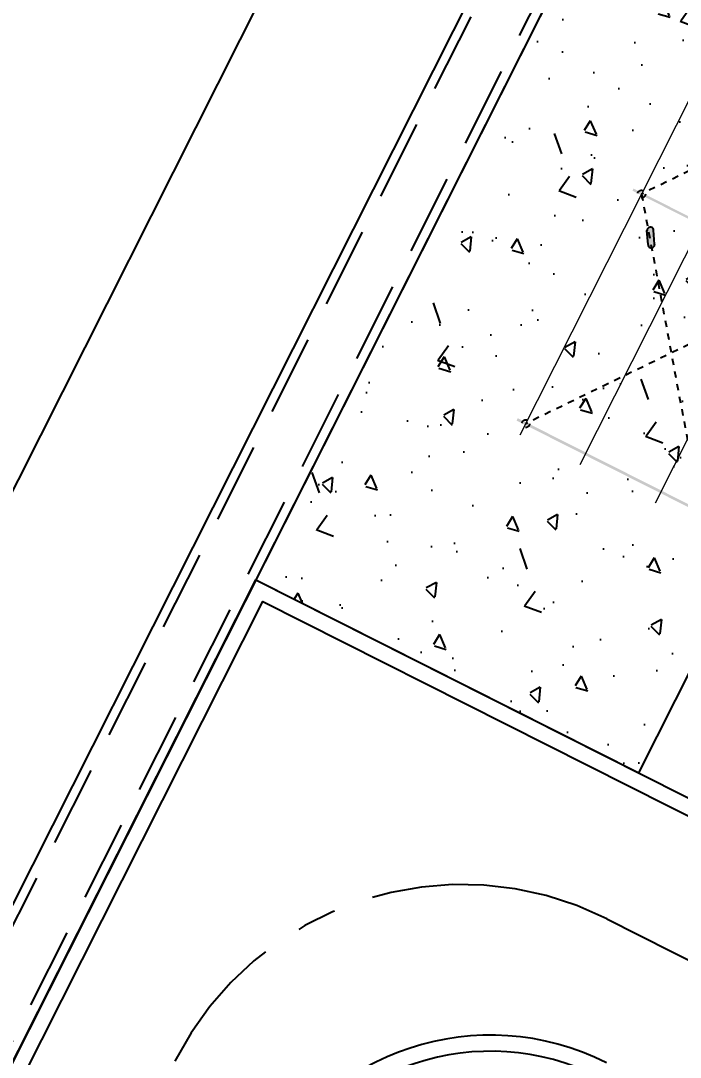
# Model space of a CAD drawing. Header units: metres. Extents: x 0 to 547597, y 0 to 1844684.
# Drawn here: x 543395.59 to 543405.85, y 1844559.36 to 1844575.48 of the extents above; entities that cross this region are included whole.
import ezdxf

# ---------------------------------------------------------------- set-up
doc = ezdxf.new("R2010")
doc.units = ezdxf.units.M
for name, pattern in [('CENTER2', [1.125, 0.75, -0.125, 0.125, -0.125]), ('DASHED2', [0.375, 0.25, -0.125]), ('HIDDEN', [0.375, 0.25, -0.125]), ('HIDDEN2', [0.1875, 0.125, -0.0625])]:
    doc.linetypes.add(name, pattern=pattern)
for name, color, linetype in [('5_Thep', 4, 'Continuous'), ('6_Tim', 6, 'CENTER2'), ('DUONGOTO', 3, 'Continuous'), ('Hangrao', 6, 'FENCELINE2'), ('Muongcap', 11, 'Continuous'), ('MuongcapTL', 8, 'HIDDEN2'), ('PDF_2', 4, 'Continuous'), ('PDF_4', 5, 'Continuous'), ('PDF_6', 3, 'Continuous')]:
    doc.layers.add(name, color=color, linetype=linetype)
doc.layers.add('Dut', color=2, linetype='HIDDEN', lineweight=25)
doc.styles.add('VNA', font='hoatbif.shx', dxfattribs={"width": 0.8})
doc.linetypes.add('FENCELINE2', pattern='A,0.25,-0.1,[132,ltypeshp.shx,S=0.1,R=0,X=-0.1,Y=0],-0.1,1', length=1.45)

# ---------------------------------------------------------------- blocks, each defined once
blk = doc.blocks.new('A$C466f05b6')
at = {"layer": 'PDF_2'}
for points in [[(226.4502905963454, 5442.603213086491), (184.887530829059, 5442.603213086491), (184.887530829059, 442.6032130864915), (226.4502905963454, 442.6032130864915)], [(4224.787780205719, 5442.603213086491), (4187.381296415115, 5442.603213086491), (4187.381296415115, 442.6032130864915), (4224.787780205719, 442.6032130864915)], [(8227.281545791775, 5442.603213086491), (8185.718786024489, 5442.603213086491), (8185.718786024489, 442.6032130864915), (8227.281545791775, 442.6032130864915)]]:
    blk.add_hatch(color=256, dxfattribs=at).paths.add_polyline_path(points)
at = {"layer": 'PDF_4'}
h = blk.add_hatch(color=256, dxfattribs=at)
h.paths.add_polyline_path([(1078.48686582502, 4964.631475763163), (1066.018037894741, 4985.412855646806), (1045.236658011097, 5002.037959553534), (1011.986450197408, 5014.506787483813), (933.0172066397499, 5039.444443344139), (866.5167910119053, 5060.225823227782), (837.4228591748979, 5068.538375181146), (812.4852033145726, 5072.694651157944), (808.3289273378905, 5068.538375181146), (787.5475474542473, 5060.225823227782), (775.0787195239682, 5039.444443344139), (770.9224435472861, 5014.506787483813), (783.3912714775652, 4989.569131623488), (804.1726513612084, 4977.100303693209), (916.3921027327888, 4939.693819902721), (982.8925183604006, 4914.756164042396), (1016.14272617409, 4906.443612088915), (1045.236658011097, 4906.443612088915), (1061.861761918059, 4914.756164042396), (1078.48686582502, 4939.693819902721)])
h.paths.add_polyline_path([(887.2981708955485, 5002.037959553534), (902.8842058081646, 4995.803545588627), (849.891687105177, 5014.506787483813)], flags=0)
h = blk.add_hatch(color=256, dxfattribs=at)
h.paths.add_polyline_path([(5002.011387853185, 4972.944027716527), (4964.604904062813, 4985.412855646806), (4923.042144295527, 4997.881683576852), (4894.779467653716, 5007.856745921075), (4931.354696248891, 4997.881683576852)])
h.paths.add_polyline_path([(5076.824355434394, 4948.006371856201), (5080.980631411076, 4972.944027716527), (5068.511803480797, 4997.881683576852), (5047.730423597153, 5010.350511507131), (4935.510972225806, 5047.756995297619), (4869.010556598194, 5068.538375181146), (4835.760348784272, 5081.007203111425), (4806.666416947264, 5081.007203111425), (4790.041313040303, 5068.538375181146), (4773.416209133342, 5047.756995297619), (4773.416209133342, 5022.819339437177), (4785.885037063621, 4997.881683576852), (4806.666416947264, 4985.412855646806), (4839.916624760954, 4972.944027716527), (4918.885868318845, 4948.006371856201), (4985.386283946456, 4927.224991972558), (5014.480215783464, 4914.756164042396), (5043.574147620471, 4914.756164042396), (5064.355527504114, 4927.224991972558)], flags=0)
for points in [[(1024.455278127687, 3933.875033535296), (1061.861761918059, 3946.343861465575), (1082.643141801702, 3958.812689395621), (1095.111969731981, 3983.750345255947), (1090.955693755299, 4008.688001116388), (1078.48686582502, 4029.469381000032), (1057.705485941377, 4037.781932953512), (1053.549209964694, 4041.938208930194), (1028.611554104369, 4037.781932953512), (999.5176222671289, 4029.469381000032), (933.0172066397499, 4008.688001116388), (854.047963081859, 3983.750345255947), (820.7977552681696, 3971.2815173259), (795.8600994076114, 3954.656413418939), (787.5475474542473, 3933.875033535296), (787.5475474542473, 3908.937377674971), (800.0163753845263, 3883.999721814645), (820.7977552681696, 3875.687169861281), (849.891687105177, 3875.687169861281), (883.1418949188665, 3883.999721814645), (945.4860345697962, 3908.937377674971)], [(4780.394043430919, 1044.815682908404), (4879.105597878108, 1104.56215007382), (4862.480493971379, 1121.187253980665), (4862.480493971379, 1125.343529957463), (4837.542838110821, 1129.499805934262), (4816.761458227178, 1125.343529957463), (4812.605182250496, 1121.187253980665), (4783.511250413489, 1104.56215007382), (4625.57276329794, 1008.967802609201), (4604.791383414296, 988.1864227255573), (4600.635107437614, 963.2487668651156), (4608.947659390979, 938.3111110047903), (4625.57276329794, 921.6860070979455), (4650.510419158265, 913.373455144465), (4671.291799041908, 921.6860070979455), (4675.44807501859, 921.6860070979455), (4704.542006855831, 938.3111110047903), (4741.948490646202, 963.2487668651156), (4862.480493971379, 1038.061734446208), (4883.261873855023, 1054.686838353169), (4887.418149831705, 1079.624494213494), (4879.105597878108, 1104.56215007382), (4841.699114087736, 1079.624494213494), (4800.13635432045, 1054.686838353169)]]:
    blk.add_hatch(color=256, dxfattribs=at).paths.add_polyline_path(points)
h = blk.add_hatch(color=256, dxfattribs=at)
h.paths.add_polyline_path([(4864.854280621279, 3925.562481581932), (4927.660228714114, 3944.034819256281), (4902.260764411883, 3933.875033535296)])
h.paths.add_polyline_path([(4960.128914549248, 3955.295840492239), (4981.230007969541, 3962.96896537242), (5014.480215783464, 3971.2815173259)], flags=0)
h.paths.add_polyline_path([(4947.979800155852, 3896.468549744808), (5026.949043713743, 3925.562481581932), (5060.199251527432, 3933.875033535296), (5080.980631411076, 3950.500137442257), (5093.449459341122, 3971.2815173259), (5093.449459341122, 4000.375449162908), (5076.824355434394, 4021.156829046551), (5056.04297555075, 4029.469381000032), (5056.04297555075, 4033.625656976714), (5031.105319690425, 4029.469381000032), (4997.855111876503, 4021.156829046551), (4931.354696248891, 4000.375449162908), (4856.541728667915, 3971.2815173259), (4819.13524487731, 3962.96896537242), (4798.353864993667, 3946.343861465575), (4785.885037063621, 3925.562481581932), (4785.885037063621, 3896.468549744808), (4802.510140970582, 3875.687169861281), (4823.291520854225, 3867.374617907684), (4823.291520854225, 3863.218341931002), (4852.385452691233, 3867.374617907684), (4881.47938452824, 3875.687169861281)], flags=0)
h = blk.add_hatch(color=256, dxfattribs=at)
h.paths.add_polyline_path([(970.4236904301215, 3077.68218232994), (974.5799664068036, 3102.619838190381), (970.4236904301215, 3127.557494050707), (953.7985865231603, 3148.33887393435), (833.2665831982158, 3218.99556553876), (791.7038234309293, 3243.933221399086), (762.6098915939219, 3260.55832530593), (758.4536156172398, 3264.714601282612), (737.6722357335966, 3268.870877259411), (712.7345798732713, 3264.714601282612), (712.7345798732713, 3260.55832530593), (696.1094759663101, 3243.933221399086), (687.796924012946, 3218.99556553876), (696.1094759663101, 3194.057909678319), (712.7345798732713, 3177.432805771474), (833.2665831982158, 3102.619838190381), (874.8293429655023, 3077.68218232994), (899.7669988258276, 3061.057078423211), (903.9232748025097, 3061.057078423211), (924.7046546861529, 3052.744526469614), (949.6423105464783, 3061.057078423211)])
h.paths.add_polyline_path([(878.1106134734582, 3134.120035066502), (808.3289273378905, 3177.432805771474), (779.2349955008831, 3194.057909678319), (737.6722357335966, 3218.99556553876), (858.2042390585411, 3148.33887393435)], flags=0)
h = blk.add_hatch(color=256, dxfattribs=at)
h.paths.add_polyline_path([(4968.761180039495, 3085.994734283537), (4977.073731992859, 3110.932390143862), (4968.761180039495, 3135.870046004187), (4952.136076132534, 3156.651425887831), (4831.60407280759, 3231.464393468807), (4790.041313040303, 3256.402049329132), (4765.103657179978, 3273.027153236093), (4760.947381203296, 3273.027153236093), (4740.166001319652, 3277.183429212775), (4715.228345459327, 3273.027153236093), (4694.446965575684, 3256.402049329132), (4690.290689599002, 3231.464393468807), (4694.446965575684, 3206.526737608481), (4711.072069482645, 3185.745357724838), (4831.60407280759, 3110.932390143862), (4873.166832574876, 3085.994734283537), (4902.260764411883, 3069.369630376576), (4906.417040388566, 3069.369630376576), (4927.198420272209, 3065.213354399893), (4952.136076132534, 3069.369630376576)])
h.paths.add_polyline_path([(4876.448103082599, 3142.432587020099), (4806.666416947264, 3185.745357724838), (4786.760042532347, 3199.964196592569), (4856.541728667915, 3156.651425887831)], flags=0)
h = blk.add_hatch(color=256, dxfattribs=at)
h.paths.add_polyline_path([(780.8221315494739, 1051.915072773583), (711.0404454139061, 1008.602302068728), (730.946819829056, 1022.821140936576), (796.9854270145297, 1063.460283820052)])
h.paths.add_polyline_path([(893.0415829210542, 1072.696452657226), (901.3541348746512, 1097.634108517552), (893.0415829210542, 1122.571764377877), (876.4164790143259, 1139.196868284838), (872.2602030376438, 1139.196868284838), (847.3225471773185, 1143.35314426152), (826.5411672936752, 1139.196868284838), (822.3848913169932, 1139.196868284838), (797.447235456435, 1122.571764377877), (635.352472364204, 1022.821140936576), (618.7273684572428, 1002.039761052933), (610.4148165038787, 977.1021051926073), (618.7273684572428, 952.1644493321655), (635.352472364204, 935.5393454253208), (639.5087483408861, 935.5393454253208), (664.4464042012114, 931.3830694485223), (685.2277840848546, 935.5393454253208), (689.3840600615367, 935.5393454253208), (714.3217159220949, 952.1644493321655), (755.8844756893814, 977.1021051926073), (876.4164790143259, 1051.915072773583)], flags=0)
at = {"layer": 'Dut', "color": 7, "lineweight": 25}
for points in [[(205.6689107127022, 5292.977277924307), (4208.162676298758, 3642.935715164524), (205.6689107127022, 592.2291482485598)], [(8206.500165908132, 5292.977277924307), (4208.162676298758, 3642.935715164524), (8206.500165908132, 592.2291482485598)]]:
    blk.add_lwpolyline(points, dxfattribs=at)
blk.add_lwpolyline([(4208.162676298758, 5292.977277924307), (205.6689107127022, 3642.935715164524), (4208.162676298758, 592.2291482485598), (8206.500165908132, 3642.935715164524)], close=True, dxfattribs=at)
at = {"layer": 'Dut', "ltscale": 5}
blk.add_lwpolyline([(205.6689107127022, 3642.935715164524), (8406.001412790967, 3642.935715164524)], dxfattribs=at)
at = {"layer": 'Dut', "color": 4, "ltscale": 6}
for centre in [(205.6689107127022, 5292.977277924307), (4208.162676298758, 5292.977277924307), (8206.500165908132, 5292.977277924307), (205.6689107127022, 3642.935715164524), (4208.162676298758, 3642.935715164524), (8206.500165908132, 3642.935715164524), (4208.162676298758, 592.2291482485598), (8206.500165908132, 592.2291482485598)]:
    blk.add_circle(centre, 60, dxfattribs=at)
at = {"layer": 'PDF_4', "lineweight": 18}
for points in [[(6.167663829866797, 5292.977277924307), (8406.001412790967, 5292.977277924307)], [(6.167663829866797, 4116.75117651117), (8406.001412790967, 4116.75117651117)], [(6.167663829866797, 2944.681351074832), (8406.001412790967, 2944.681351074832)], [(0.002949831308797002, 1632.646869766875), (8399.83669879241, 1632.646869766875)], [(6.167663829866797, 592.2291482485598), (8406.001412790967, 592.2291482485598)]]:
    blk.add_lwpolyline(points, dxfattribs=at)
at = {"layer": 'PDF_6', "lineweight": 25}
for points in [[(1045.236658011097, 5002.037959553534), (837.4228591748979, 5068.538375181146)], [(5047.730423597153, 5010.350511507131), (4835.760348784272, 5081.007203111425)], [(1016.14272617409, 4906.443612088915), (804.1726513612084, 4977.100303693209)], [(5014.480215783464, 4914.756164042396), (4806.666416947264, 4985.412855646806)], [(1028.611554104369, 4037.781932953512), (820.7977552681696, 3971.2815173259)], [(5031.105319690425, 4029.469381000032), (4819.13524487731, 3962.96896537242)], [(1061.861761918059, 3946.343861465575), (849.891687105177, 3875.687169861281)], [(5060.199251527432, 3933.875033535296), (4852.385452691233, 3867.374617907684)], [(953.7985865231603, 3148.33887393435), (762.6098915939219, 3260.55832530593)], [(4952.136076132534, 3156.651425887831), (4765.103657179978, 3273.027153236093)], [(4902.260764411883, 3069.369630376576), (4711.072069482645, 3185.745357724838)], [(822.3848913169932, 1139.196868284838), (635.352472364204, 1022.821140936576)], [(4812.605182250496, 1121.187253980665), (4625.57276329794, 1008.967802609201)], [(4862.480493971379, 1038.061734446208), (4675.44807501859, 921.6860070979455)]]:
    blk.add_lwpolyline(points, dxfattribs=at)
blk.add_lwpolyline([(899.7669988258276, 3061.057078423211), (712.7345798732713, 3177.432805771474, -0.9999521207532402), (766.8007893494796, 3265.429480750579)], format="xyb", dxfattribs=at)
for centre, radius, start, end in [((1030.689684308134, 4954.240801277803), 51.95346666285075, 251.7352340055232, 71.73520701936658), ((5033.183449893491, 4966.70962920459), 51.95346665940774, 251.7352340055232, 71.73520701936658), ((1047.314780545654, 3994.141042980365), 51.95346665853003, 288.2647929806334, 108.2647659944767), ((5045.652270154329, 3985.828491030261), 51.95346666200957, 288.2647929806334, 108.2647659818087), ((835.3447366398759, 3923.484335807618), 51.95346666162603, 108.2647929806334, 288.2647659944768), ((4837.838502227329, 3915.171783855418), 51.95346666093652, 108.2647929806334, 288.2647659944768), ((4742.244137757691, 3229.386250787997), 51.95344511089968, 58.62303199292624, 238.6175452955303), ((926.7827968753409, 3108.85423481511), 51.95343518552383, 238.6175455620802, 58.61757338963991), ((4929.27656246, 3117.166786770336), 51.95343518637728, 238.6175455620802, 58.61757338963991), ((853.5569784818217, 1095.555966330227), 51.95343518742994, 301.3824266103601, 121.3824544379198), ((4839.620993434684, 1081.702628001105), 51.95343518813657, 301.3824266252222, 121.3824544379198), ((4652.588539802935, 969.4831850309856), 51.95343518377076, 121.3824266103601, 301.3824544379198)]:
    blk.add_arc(centre, radius, start, end, dxfattribs=at)
at = {"color": 3, "linetype": 'Continuous', "insert": (1983.443666427629, 2070.572173268301), "char_height": 600, "width": 4376.34181919141, "attachment_point": 7, "style": 'VNA'}
blk.add_mtext('{\\W0.395916; }nhµ {\\fArial|b0|i0|c0|p34;®}Ó xe', dxfattribs=at)
blk = doc.blocks.new('mb moiTQK')
h = blk.add_hatch()
h.set_pattern_fill('AR-CONC', color=8, scale=0.3)
h.set_pattern_definition([(49.99999999999999, (-1985.820568154021, 665.1748889882583), (2.15178054780226, -0.1882564049477853), [0.225, -2.475]), (355, (-1985.820568154021, 665.1748889882583), (-0.416254000839, 2.256576401100036), [0.18, -1.98]), (100.45144446, (-1985.641253111106, 665.15920095623), (1.735526540181336, 2.068319972905889), [0.1912205759999999, -2.103426335999998]), (46.18420000000001, (-1985.820568154021, 665.774888988235), (3.201723992014717, -0.4965578423792296), [0.3375, -3.7125]), (96.63563549, (-1985.553757918919, 665.7335090672132), (2.803985837022685, 2.922355802323652), [0.286831026, -3.15514128]), (351.1841639899999, (-1985.820568154021, 665.774888988235), (2.803985835164319, 2.92235580080997), [0.27, -2.970000003]), (21, (-1985.520568153974, 665.6248889882118), (1.790721156355385, -1.207856671996017), [0.225, -2.475]), (326.0000000000001, (-1985.520568153974, 665.6248889882118), (0.7299459957647452, 2.175450135140559), [0.18, -1.98]), (71.45144474, (-1985.371341392085, 665.5242342662532), (2.520667130189913, 0.9675934584190614), [0.19122057, -2.103426336]), (37.50000000000001, (-1985.820568154021, 665.1748889882583), (0.036479565951872, 0.9986815614939345), [0, -1.956, 0, -2.01, 0, -1.9875]), (7.499999999999999, (-1985.820568154021, 665.1748889882583), (0.7892086123264459, 1.183235135647081), [0, -1.146, 0, -1.911, 0, -0.7575000000000001]), (327.5, (-1986.489568154015, 665.1748889882583), (1.601467308517227, -0.06766461520313927), [0, -0.75, 0, -2.34, 0, -3.105]), (317.5, (-1986.789568154062, 665.1748889882583), (1.749558508027159, 0.3003149469969532), [0, -0.975, 0, -1.554, 0, -2.205])])
h.paths.add_polyline_path([(-57.95026379163767, -119.3294816428096), (-72.50002349346335, -119.3294816428096), (-72.50002345978825, -126.0000000734464), (-57.95026375796258, -125.9999999999941)])
blk.add_lwpolyline([(-57.95026379163767, -119.3294816428096), (-72.50002349346335, -119.3294816428096), (-72.50002345978825, -126.0000000734464), (-57.95026375796258, -125.9999999999941)], close=True)
at = {"layer": '6_Tim', "ltscale": 5}
blk.add_line((-55.70026379163765, -118.7500000001047), (-55.70026379163765, -98.99978578439908), dxfattribs=at)
blk.add_arc((-50.70026379163765, -118.7500000001047), 5, 180, 270, dxfattribs=at)
at = {"layer": 'DUONGOTO'}
for points in [[(-1.250182870462696, -0.725389712897534), (-1.249935523061241, -126.0000000001047), (-57.95026379163765, -126.0000000001047), (-57.95026379163765, -100.9997857845155, 0.4142135623725773), (-61.70026379140482, -97.24978578439908), (-65.34469485522413, -97.24978578439908)], [(-1.500182870695527, -0.725390208302936), (-1.499936018757682, -125.7500000002211), (-57.70026379163765, -125.7500000001629), (-57.70026379163765, -100.9997857845155, 0.4142135623725779), (-61.70026379163765, -96.99978578445729), (-65.34469485522413, -96.99978578444636)]]:
    blk.add_lwpolyline(points, format="xyb", dxfattribs=at)
for radius in [4, 3.75]:
    blk.add_arc((-49.70026379140482, -117.7500000001047), radius, 180, 270, dxfattribs=at)
at = {"layer": 'Hangrao'}
blk.add_line((-77.5000234932305, -130.0000000175204), (-2.476681412337858e-05, -130.0000000175204), dxfattribs=at)
at = {"layer": 'Muongcap'}
blk.add_lwpolyline([(-72.50002349346333, -126.0000000734464), (-4.00002391907775, -125.9999997276347), (-3.998931814370837, -127.0999991855234), (-72.49893138805793, -127.0999995313351)], close=True, dxfattribs=at)
at = {"layer": 'MuongcapTL', "linetype": 'DASHED2', "ltscale": 5}
blk.add_lwpolyline([(-72.34987464399465, -126.149851075944), (-4.149874922041009, -126.1501485771033), (-4.149080663839515, -126.9501481829094), (-72.34908038556033, -126.94985068175)], close=True, dxfattribs=at)
at = {"xscale": 0.001, "yscale": 0.001, "zscale": 0.001}
blk.add_blockref('A$C466f05b6', (-70.21369775539654, -123.9366441237507), dxfattribs=at)
blk = doc.blocks.new('ACAD-DinhViTuyenDz220kV')
blk.add_circle((543470.1879325404, 1844560.069577824), 117.5514489013003)
at = {"layer": '5_Thep', "rotation": 243.2403583287449}
blk.add_blockref('mb moiTQK', (543485.661, 1844458.313), dxfattribs=at)

msp = doc.modelspace()

# ---------------------------------------------------------------- block references
msp.add_blockref('ACAD-DinhViTuyenDz220kV', (0, 0))

doc.saveas('drawing.dxf')
